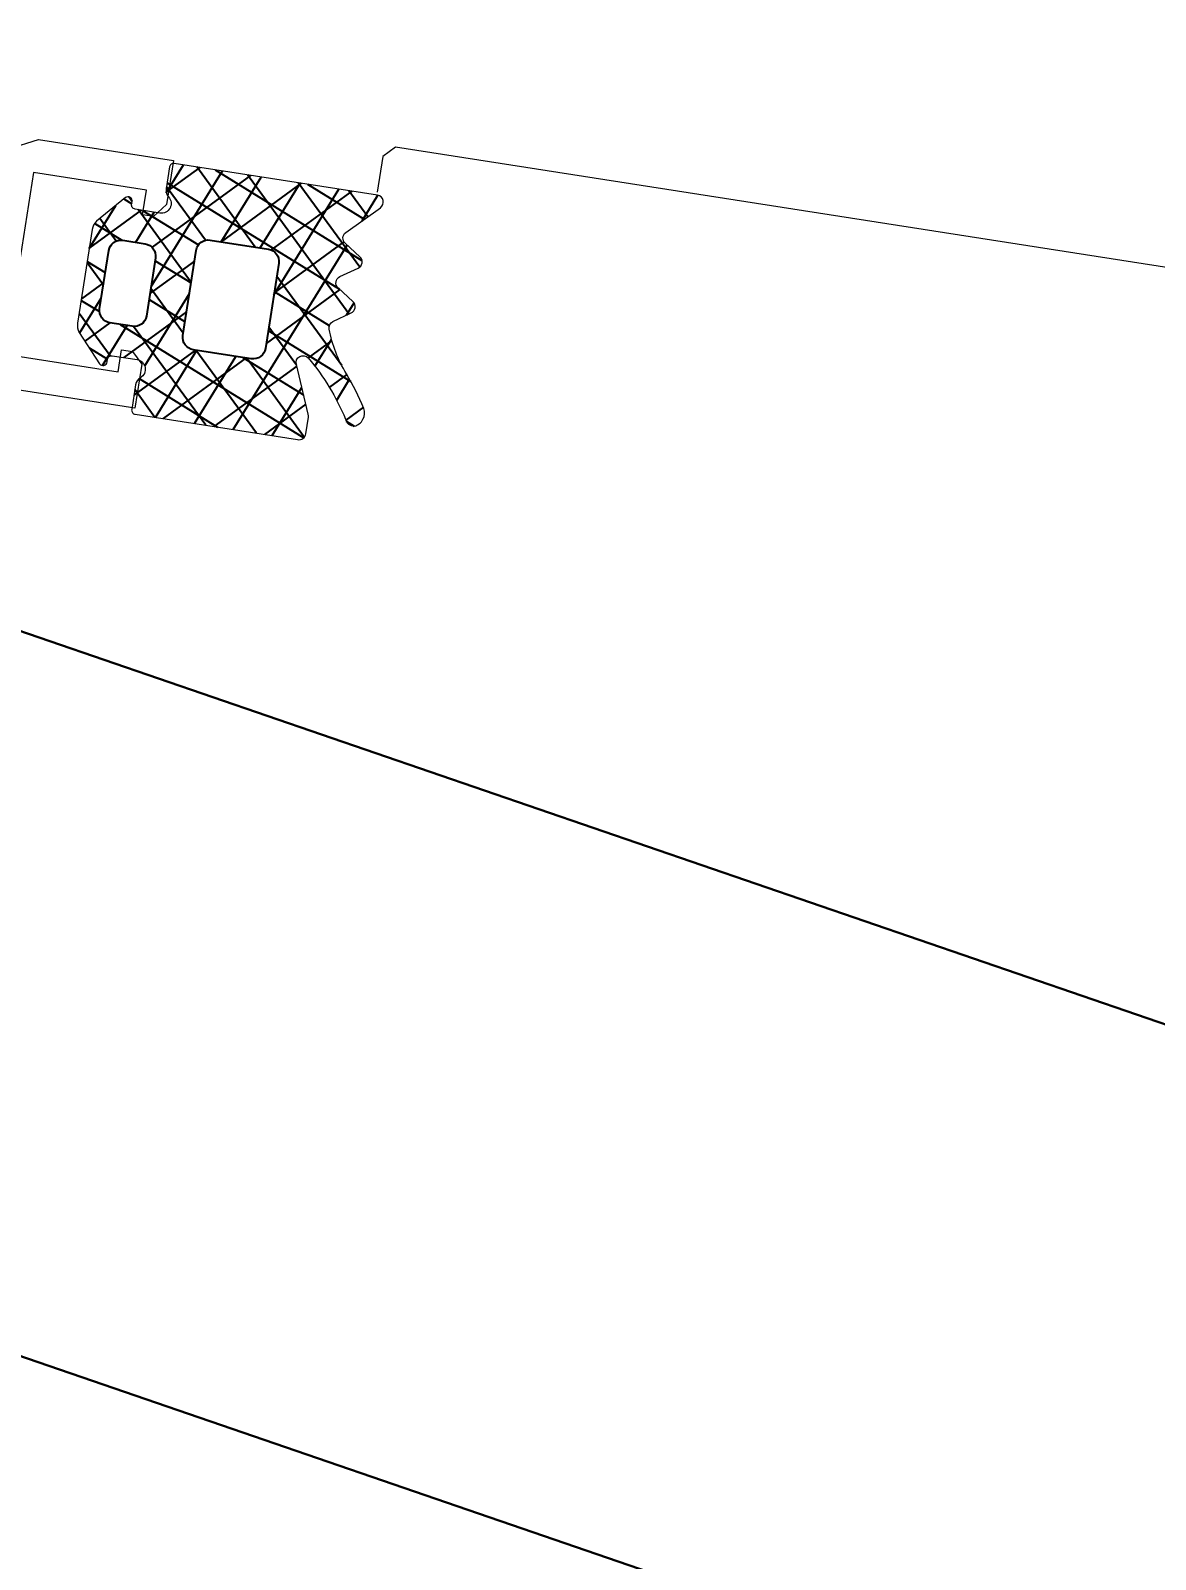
# Model space of a CAD drawing. Header units: millimetres. Extents: x -8689834 to 9419935, y 0 to 135940.
# Drawn here: x -53102.5 to -53053.3, y 112649.5 to 112716.4 of the extents above; entities that cross this region are included whole.
import ezdxf
from ezdxf import colors
from ezdxf.entities.mleader import LeaderData, LeaderLine
from ezdxf.math import Vec2, Vec3

# ---------------------------------------------------------------- set-up
doc = ezdxf.new("R2010")
doc.units = ezdxf.units.MM
doc.header["$MEASUREMENT"] = 0
doc.layers.get('0').update_dxf_attribs({"color": 250, "lineweight": 9})
for name, color, linetype, lineweight in [('АР_Колонны', 250, 'Continuous', 30), ('АР_Колонны Штрих', 250, 'Continuous', 5), ('АР_Окна', 4, 'Continuous', 0), ('АР_Отметки', 250, 'Continuous', 15), ('АР_стены', 250, 'Continuous', 30), ('АР_Сущ Несущая стена', 216, 'Continuous', 30)]:
    doc.layers.add(name, color=color, linetype=linetype, lineweight=lineweight)
doc.layers.add('АР_новое окно', color=155, linetype='Continuous')
doc.layers.get('0').freeze()
doc.styles.add('ISOCPEUR', font='isocpeur.ttf', dxfattribs={"width": 0.7})

# ---------------------------------------------------------------- blocks, each defined once
blk = doc.blocks.new('_DotSmall')
at = {"color": 0, "linetype": 'ByBlock', "const_width": 0.5}
blk.add_lwpolyline([(-0.0625, 0, 1), (0.0625, 0, 1)], format="xyb", close=True, dxfattribs=at)
blk = doc.blocks.new('A$Cb1ac1438')
at = {"layer": 'АР_Колонны Штрих', "ltscale": 100}
h = blk.add_hatch(dxfattribs=at)
h.set_pattern_fill('ANSI35', color=256, scale=500, angle=161.0398319781508)
h.set_pattern_definition([(206.0398319781508, (898269.906760073, -348997.308166508), (54.8744852097032, -112.3111342341892), []), (206.0398319781508, (898186.3139504915, -348968.589842044), (54.8744852097032, -112.3111342341892), [156.25, -31.25, 0, -31.25])])
h.paths.add_polyline_path([(5719.346614299488, -202.5913746167789), (6097.64448702152, -332.5556754611025), (6227.608787865844, 45.74219726095907), (5849.310915143811, 175.7064981052536)])
at = {"layer": 'АР_Колонны', "ltscale": 100}
blk.add_lwpolyline([(6097.64448702152, -332.5556754611025), (5719.346614299488, -202.5913746167789), (5849.310915143811, 175.7064981052536), (6227.608787865844, 45.74219726095907)], close=True, dxfattribs=at)
blk = doc.blocks.new('стойка витр.')
h = blk.add_hatch()
h.set_pattern_fill('ANSI37', scale=0.5, angle=-69.23283665521843)
h.set_pattern_definition([(335.7671633447816, (-69115.31625940584, 318510.9409690977), (0.6515825639889636, 1.447617495164233), []), (65.76716334478155, (-69115.31625940584, 318510.9409690977), (-1.447617495164233, 0.6515825639889636), [])])
edge = h.paths.add_edge_path()
edge.add_line((-7.614656875375658, -25.62993601259222), (-7.273265914729564, -26.53020796886267))
edge.add_arc((-7.672138333263274, -26.68151659366696), 0.4266069692434679, -30.765631391378577, 20.77378547182468, ccw=False)
edge.add_arc((-6.938850257283542, -27.11794408495156), 0.4267278803339729, 149.2463648056786, 290.7703475873838)
edge.add_line((-6.787522688187892, -27.51693863464607), (-5.761497533734655, -27.12786096686614))
edge.add_arc((-5.826270069284272, -26.95688741173914), 0.1828317202082013, 290.7489596719217, 380.7853669983573)
edge.add_line((-5.655337706935825, -26.89200624793739), (-5.698566115868744, -26.77800989551906))
edge.add_arc((-5.527559815348082, -26.71316091253391), 0.1828894349380834, 65.75635340077491, 200.7677215485159, ccw=False)
edge.add_line((-5.452462167653721, -26.54640093915077), (-3.994188920449233, -27.29736676610628))
edge.add_arc((-4.339684557994865, -27.83227055815794), 0.6367804192296694, 19.809448943918426, 57.14148607166612, ccw=False)
edge.add_line((-3.740585688123247, -27.61647007986176), (-2.270775810728082, -31.49246202532231))
edge.add_arc((-2.862326952422118, -31.72816639327794), 0.6367804192285443, -15.60715938413449, 21.72487774361298, ccw=False)
edge.add_line((-2.249025291763246, -31.89948590572749), (-2.842686385673005, -33.42856309223862))
edge.add_arc((-3.009474684396633, -33.35352837480535), 0.1828894349365558, 200.7666051236535, 335.7779732896313, ccw=False)
edge.add_line((-3.180482248484623, -33.41837402567035), (-3.223710657359334, -33.30437767335388))
edge.add_arc((-3.394684212462365, -33.36915020895407), 0.1828317202037067, 20.74895968940122, 110.7853670142414)
edge.add_line((-3.459565376309911, -33.19821784662781), (-4.485590530792251, -33.58729551440774))
edge.add_arc((-4.334307311281267, -33.98630688185023), 0.4267278803335083, 110.7639791032461, 252.2879618854569)
edge.add_arc((-4.593835025358378, -34.79921876089735), 0.4266069692128739, 20.760541213745626, 72.2999580801698, ccw=False)
edge.add_line((-4.194927641627146, -34.64800234186259), (-3.805871961842058, -35.67396951244882))
edge.add_arc((-3.976804324152614, -35.73885067632053), 0.1828317201976034, -69.25104032001241, 20.78536702306718, ccw=False)
edge.add_line((-3.912031788582681, -35.9098242314285), (-10.63804850899032, -38.46038830642647))
edge.add_arc((-10.76198657700206, -38.18099989774544), 0.3056444463879536, 200.8460379983515, 293.92230867425997, ccw=False)
edge.add_line((-11.04762355046114, -38.2897659172595), (-11.3069940036512, -37.6057878035499))
edge.add_arc((-11.02280217192234, -37.49789568213767), 0.3039830703908278, 175.7219656777917, 200.7890354028728, ccw=False)
edge.add_line((-11.32593828623067, -37.47521963119652), (-11.26283276302274, -35.23454482450325))
edge.add_arc((-11.5667631736687, -35.21197449929495), 0.3047673113958011, 355.7529257944983, 510.3971654946409)
edge.add_arc((-3.085478140807247, -39.81161386289363), 9.95296756819478, 151.493160172311, 169.5799937381118)
edge.add_arc((-13.27454869620142, -38.00608067109534), 0.4002801790508524, 282.30928711923883, 359.2250395672268, ccw=False)
edge.add_arc((-13.15914824141406, -37.79549114656839), 0.6024183835459826, 172.8865217206561, 267.13931994465963, ccw=False)
edge.add_arc((-2.924576102079248, -39.73891867786803), 11.01872594919693, 160.6453850739864, 169.4469810176308, ccw=False)
edge.add_arc((-19.07760885644255, -34.09585671602533), 6.091684827120307, 340.9199566399376, 360.7754221413588)
edge.add_arc((-13.29124725463213, -34.01305259408502), 0.3047655738143686, 359.9316076928689, 436.4302022680961)
edge.add_line((-13.21974018984474, -33.71679460741143), (-14.0766899229202, -33.52020163946145))
edge.add_arc((-14.00514734915965, -33.22393144415915), 0.3047857747414494, 145.1100748207506, 256.424251871352, ccw=False)
edge.add_line((-14.2551486332959, -33.04959347808472), (-13.74402617113083, -32.33421562775766))
edge.add_arc((-13.99402745527389, -32.1598776616858), 0.3047857747455562, 325.1100748218798, 436.4242518702226)
edge.add_line((-13.92248488150653, -31.86360746638093), (-14.7794566025841, -31.6669565144839))
edge.add_arc((-14.7079140287954, -31.37068631918638), 0.3047857747434108, 145.1100748199116, 256.4242518659954, ccw=False)
edge.add_line((-14.95791531293071, -31.19634835310717), (-14.44679285076563, -30.48097050278011))
edge.add_arc((-14.69684457899481, -30.30662212908397), 0.3048331054870662, 325.1138936033488, 425.7589859189499)
edge.add_line((-14.57168746687239, -30.0286672415823), (-16.28069433249766, -29.27720980550657))
edge.add_arc((-16.15556139849932, -28.99925320327871), 0.3048247429148342, 110.79403674408451, 245.7632621299588, ccw=False)
edge.add_line((-16.26377712844987, -28.71428394233226), (-7.850470401957864, -25.52388481301023))
edge.add_arc((-7.785589238115906, -25.69481717533219), 0.1828317201977073, 20.785366643697614, 110.7853670130821, ccw=False)
edge = h.paths.add_edge_path(flags=16)
edge.add_line((-3.343847721320344, -31.0696095920357), (-4.256775251385989, -28.66215553430811))
edge.add_arc((-4.763091039367282, -28.8541548874382), 0.5414973949720253, 20.7671633452251, 110.7671633452251)
edge.add_line((-4.955090392497368, -28.34783909945691), (-5.880512773175724, -28.69876731990371))
edge.add_arc((-5.68851342006019, -29.20508310789228), 0.5414973949736688, 110.7671633435124, 200.7671633435124)
edge.add_line((-6.194829208048759, -29.39708246100781), (-5.281901677954011, -31.8045365187354))
edge.add_arc((-4.775585889972717, -31.61253716560532), 0.5414973949720253, 200.7671633452251, 290.7671633452251)
edge.add_line((-4.583586536842631, -32.11885295358661), (-3.658164156164275, -31.76792473313981))
edge.add_arc((-3.850163509294362, -31.26160894516579), 0.541497394965222, 290.7671633454981, 380.7671633454981)
edge = h.paths.add_edge_path(flags=16)
edge.add_line((-6.665125275787432, -32.97088079506648), (-8.003619441966293, -29.4411776089255))
edge.add_arc((-8.509935229947587, -29.63317696205559), 0.5414973949720253, 20.7671633452251, 110.7671633452251)
edge.add_line((-8.701934583077673, -29.12686117407429), (-11.1093675273587, -30.03978069775621))
edge.add_arc((-10.91736817424317, -30.54609648574478), 0.5414973949736688, 110.7671633435124, 200.7671633435124)
edge.add_line((-11.42368396223173, -30.73809583886032), (-10.08518979602377, -34.2677990250013))
edge.add_arc((-9.578874008042476, -34.07579967187121), 0.5414973949720253, 200.7671633452251, 290.7671633452251)
edge.add_line((-9.38687465491239, -34.5821154598525), (-6.979441710631363, -33.66919593617058))
edge.add_arc((-7.171441063761449, -33.16288014819656), 0.541497394965222, 290.7671633454981, 380.7671633454981)
at = {"lineweight": 0, "ltscale": 100, "transparency": 33554687}
for points in [[(-0.902061547501944, -23.41060979175381), (-2.258247086545452, -23.27287612311193), (-7.844300284108613, -25.39115610946465), (-7.152623754285742, -27.21515572990756), (-6.480474312818842, -27.61228183979256), (-6.024430919787847, -27.43934621633525), (-6.413508587575052, -26.41332106186019), (-1.739484192192322, -24.64089033441996), (-0.3993375533900689, -28.17495120693638)], [(1.113700732850702, -32.16493950470613), (-3.560323662532028, -33.93737023214635), (-3.906150933442404, -33.02539941386931), (-4.3621943264734, -33.19833503732661), (-4.645266100153094, -33.82723408192396), (-3.953589570330223, -35.65123370236688), (88.61521743849153, -0.5483364844694734)], [(-56.0608929025766, -41.98018508909445), (-55.7778211288678, -41.3512860444971), (-17.47126860445132, -26.8251079561378), (-16.84236955983215, -27.10817972981749), (-16.28037825660431, -28.59019029343472)]]:
    blk.add_lwpolyline(points, dxfattribs=at)
at = {"color": 7, "lineweight": 0, "ltscale": 100, "transparency": 33554687}
blk.add_lwpolyline([(-7.614656875375658, -25.62993601259222), (-7.273265914729564, -26.53020796886267, -0.2287523810762611), (-7.305569090007339, -26.89973780277796, 0.7101639231358212), (-6.787522688187892, -27.51693863464607), (-5.761497533734655, -27.12786096686614, 0.4143996870914876), (-5.655337706935825, -26.89200624793739), (-5.698566115868744, -26.77800989551906, -0.6682503890445888), (-5.452462167653721, -26.54640093915077), (-3.994188920449233, -27.29736676610628, -0.1643479059441302), (-3.740585688123247, -27.61647007986176), (-2.270775810728082, -31.49246202532231, -0.1643479059441302), (-2.249025291763246, -31.89948590572749), (-2.842686385673005, -33.42856309223862, -0.6682503891596868), (-3.180482248484623, -33.41837402567035), (-3.223710657359334, -33.30437767335388, 0.4143996870833266), (-3.459565376309911, -33.19821784662781), (-4.485590530792251, -33.58729551440774, 0.7101639231391418), (-4.464132105349563, -34.39280682858953, -0.2287523810910513), (-4.194927641627146, -34.64800234186259), (-3.805871961842058, -35.67396951244882, -0.4143996871765861), (-3.912031788582681, -35.9098242314285), (-10.63804850899032, -38.46038830642647, -0.4300281847644905), (-11.04762355046114, -38.2897659172595), (-11.3069940036512, -37.6057878035499, -0.1098139781175365), (-11.32593828623067, -37.47521963119652), (-11.26283276302274, -35.23454482450325, 0.8000358277039689), (-11.83174935798161, -35.06142405519495, 0.07908294790216032), (-12.87430513065192, -38.01149454006372, -0.3488032577412263), (-13.18921346374555, -38.39715882165183, -0.4361245879823007), (-13.75692971088574, -37.72089072036033, -0.03842309887939363), (-13.32058396766661, -36.08715992321959, 0.08685322061285544), (-12.98648189794039, -34.01341638380836, 0.3467629046601076), (-13.21974018984474, -33.71679460741143), (-14.0766899229202, -33.52020163946145, -0.5278770357902526), (-14.2551486332959, -33.04959347808472), (-13.74402617113083, -32.33421562775766, 0.5278770357776507), (-13.92248488150653, -31.86360746638093), (-14.7794566025841, -31.6669565144839, -0.5278770357650493), (-14.95791531293071, -31.19634835310717), (-14.44679285076563, -30.48097050278011, 0.4697389635461835), (-14.57168746687239, -30.0286672415823), (-16.28069433249766, -29.27720980550657, -0.667984424932516), (-16.26377712844987, -28.71428394233226), (-7.850470401957864, -25.52388481301023, -0.4142135642613711)], format="xyb", close=True, dxfattribs=at)
at = {"color": 7}
for points in [[(-3.343847721320344, -31.0696095920357), (-4.256775251385989, -28.66215553430811, 0.414213562373095), (-4.955090392497368, -28.34783909945691), (-5.880512773175724, -28.69876731990371, 0.414213562373095), (-6.194829208048759, -29.39708246100781), (-5.281901677954011, -31.8045365187354, 0.414213562373095), (-4.583586536842631, -32.11885295358661), (-3.658164156164275, -31.76792473313981, 0.414213562373095)], [(-6.665125275787432, -32.97088079506648), (-8.003619441966293, -29.4411776089255, 0.414213562373095), (-8.701934583077673, -29.12686117407429), (-11.1093675273587, -30.03978069775621, 0.414213562373095), (-11.42368396223173, -30.73809583886032), (-10.08518979602377, -34.2677990250013, 0.414213562373095), (-9.38687465491239, -34.5821154598525), (-6.979441710631363, -33.66919593617058, 0.414213562373095)]]:
    blk.add_lwpolyline(points, format="xyb", close=True, dxfattribs=at)
blk = doc.blocks.new('A$Cec9b444d')
at = {"layer": 'АР_новое окно'}
h = blk.add_hatch(dxfattribs=at)
h.set_pattern_fill('ANSI37', color=256, scale=0.4999999999999999, angle=13.33280903078263)
h.set_pattern_definition([(58.33280903078264, (-324780.0051632873, -27616.52651773373), (-1.351140091152684, 0.8334126853365726), []), (148.3328090307826, (-324780.0051632873, -27616.52651773373), (-0.8334126853365726, -1.351140091152684), [])])
edge = h.paths.add_edge_path()
edge.add_line((6189.823301285731, 123.9222394842495), (6189.674936279388, 122.97091135579))
edge.add_arc((6190.09644040428, 122.9051254993759), 0.4266069692408598, 171.1291819756373, 222.6685988388176)
edge.add_arc((6189.468934558258, 122.3268377070227), 0.4267278803675722, -98.86738013843711, 42.656602643324675, ccw=False)
edge.add_line((6189.403155355039, 121.9052101696074), (6188.318942320058, 122.0742993293061))
edge.add_arc((6188.347058008889, 122.2549563135101), 0.1828317201693438, 171.1176004576662, 261.1540077842932, ccw=False)
edge.add_line((6188.166418926644, 122.2831867911125), (6188.185205549335, 122.4036480982112))
edge.add_arc((6188.004500756131, 122.4318318368691), 0.1828894349374707, 351.1352458974849, 486.146614045185)
edge.add_line((6187.896622779627, 122.5795169329252), (6186.624595234622, 121.5439221949148))
edge.add_arc((6187.072988638824, 121.0917798971855), 0.6367804192407834, 134.7614813764226, 172.0935185041618)
edge.add_line((6186.442261512387, 121.1793732434178), (6185.803497230678, 117.0835662619157))
edge.add_arc((6186.430944191821, 116.9749402377718), 0.6367804191159934, 170.1780897037293, 207.5101268314702)
edge.add_line((6185.866165039758, 116.6808079349483), (6186.762441020192, 115.3070539890706))
edge.add_arc((6186.910166812205, 115.4148762306756), 0.1828894349345611, 216.1249941626672, 351.1363623286744)
edge.add_line((6187.090872154543, 115.3866960131289), (6187.109658777211, 115.5071573201101))
edge.add_arc((6187.290315761428, 115.4790416311817), 0.1828317201977071, 81.11760042978767, 171.1540077546053, ccw=False)
edge.add_line((6187.318546239123, 115.6596807134412), (6188.402759274127, 115.4905915538598))
edge.add_arc((6188.337026935634, 115.0689567076618), 0.4267278803314694, -60.38499443840641, 81.13898834373362, ccw=False)
edge.add_arc((6188.75864139259, 114.3270526659308), 0.4266069692039089, 119.6030093643065, 171.1424262307597)
edge.add_line((6188.33712207221, 114.3927410874344), (6188.168042468338, 113.3085893246077))
edge.add_arc((6188.348681550593, 113.2803588469046), 0.1828317201943401, 171.1176004269676, 261.1540077699215)
edge.add_line((6188.320565861713, 113.0997018626833), (6195.428028061962, 111.9912529031661))
edge.add_arc((6195.491676033125, 112.2901968166098), 0.3056444464048808, 257.9806587786135, 351.056929454408)
edge.add_line((6195.79360484781, 112.2426834660494), (6195.906324583729, 112.9654513078175))
edge.add_arc((6195.605990083543, 113.0124076181166), 0.3039830703821937, 351.1139320417661, 376.1810017668122)
edge.add_line((6195.897931211508, 113.0971193934567), (6195.374032487045, 115.2766000707943))
edge.add_arc((6195.666772639091, 115.3613722212099), 0.3047673114127301, 41.50580195690691, 196.1500416571201, ccw=False)
edge.add_arc((6188.316547607998, 109.111326615307), 9.952967568199071, 22.32297370828411, 40.409807274084415, ccw=False)
edge.add_arc((6197.91413586452, 112.9795831409104), 0.4002801790504598, 192.6779278804194, 269.5936803283539)
edge.add_arc((6197.75778160156, 113.1618427284156), 0.6024183835100219, 284.763647499754, 379.0164457236879)
edge.add_arc((6188.144111500655, 109.1492719023399), 11.018725949095, 22.45598642956451, 31.25758237320861)
edge.add_arc((6202.785917681032, 118.0026400324489), 6.09168482728777, 191.1275453044175, 210.9830108058387, ccw=False)
edge.add_arc((6197.106893913519, 116.8901985014255), 0.3047655737744274, 115.4727651757207, 191.971359750838, ccw=False)
edge.add_line((6196.975819721239, 117.1653377590312), (6197.773795325957, 117.5344536952734))
edge.add_arc((6197.642683870098, 117.8095975751093), 0.3047857747147242, 295.4787155751396, 406.7928926256932)
edge.add_line((6197.851351649192, 118.0317509600407), (6197.203669025693, 118.6263254796444))
edge.add_arc((6197.412336804801, 118.84847886457), 0.3047857747204999, 115.4787155746236, 226.7928926229513, ccw=False)
edge.add_line((6197.281225348943, 119.1236227444122), (6198.079210509398, 119.4927999529066))
edge.add_arc((6197.948099053476, 119.7679438327961), 0.3047857747905142, 295.4787155816078, 406.7928926275887)
edge.add_line((6198.156766832614, 119.9900972177896), (6197.50908420912, 120.584671737277))
edge.add_arc((6197.717799201066, 120.8068457103997), 0.3048331054788125, 126.14398152707719, 226.7890738425994, ccw=False)
edge.add_line((6197.538003631655, 121.0530098333259), (6199.055272200284, 122.1408006384772))
edge.add_arc((6198.875499935465, 122.3869714260948), 0.3048247428841093, 306.1397053169794, 441.1089307030737)
edge.add_line((6198.922612547596, 122.6881333852675), (6190.032170845847, 124.0746480900535))
edge.add_arc((6190.003940368199, 123.8940090077668), 0.1828317202172497, 81.11760044574974, 171.1176008151717)
edge = h.paths.add_edge_path(flags=16)
edge.add_line((6186.766280904371, 117.7186529515141), (6187.163029835606, 120.262638407625))
edge.add_arc((6187.698059775943, 120.1791974600959), 0.5414973949907143, 81.13580410411629, 171.1358041041264, ccw=False)
edge.add_line((6187.781500723472, 120.7142274004332), (6188.759405605863, 120.5617175988219))
edge.add_arc((6188.675964658367, 120.0266876585521), 0.5414973949191877, -8.86419589344979, 81.13580410644022, ccw=False)
edge.add_line((6189.210994598638, 119.9432467110565), (6188.814245667388, 117.399261254945))
edge.add_arc((6188.279215727051, 117.4827022024737), 0.5414973949906442, 261.13580410420406, 351.1358041041739, ccw=False)
edge.add_line((6188.195774779522, 116.9476722621368), (6187.217869897122, 117.1001820636313))
edge.add_arc((6187.301310844688, 117.635212003948), 0.5414973949762866, 171.1358040999344, 261.1358040998829, ccw=False)
edge = h.paths.add_edge_path(flags=16)
edge.add_line((6190.408291791918, 116.5432919532761), (6190.98998761377, 120.2731714669166))
edge.add_arc((6191.525017554051, 120.1897305193271), 0.5414973949452131, 81.13580409692929, 171.1358040969017, ccw=False)
edge.add_line((6191.608458501641, 120.7247604596084), (6194.152421646895, 120.3280150079204))
edge.add_arc((6194.068980699345, 119.7929850675893), 0.5414973949880578, -8.864195898217815, 81.13580410183027, ccw=False)
edge.add_line((6194.604010639676, 119.7095441200387), (6194.022314817795, 115.9796646063972))
edge.add_arc((6193.487284877514, 116.0631055539862), 0.54149739494424, 261.13580409692236, 351.1358040969374, ccw=False)
edge.add_line((6193.403843929925, 115.5280756137053), (6190.859880784668, 115.9248210653933))
edge.add_arc((6190.943321732235, 116.45985100571), 0.5414973949763147, 171.1358040999315, 261.13580409988333, ccw=False)
at = {"layer": 'АР_Колонны', "ltscale": 100}
blk.add_lwpolyline([(6106.760256464318, -356.4899399126443), (5671.717702833952, -207.030993941662), (5821.176648804905, 228.0115596886753), (6256.219202435272, 78.55261371772212)], close=True, dxfattribs=at)
at = {"layer": 'АР_новое окно', "lineweight": 0, "ltscale": 100, "transparency": 33554687}
for points in [[(6182.797291313799, 124.7093409927184), (6184.095908324756, 125.1238330175812), (6189.998757455329, 124.2032502845927), (6189.69816193715, 122.2758081007651), (6189.122374040244, 121.7485867842194), (6188.640467540096, 121.8237428305953), (6188.809556699732, 122.9079558656751), (6183.870459297186, 123.6782360616766), (6183.288045327687, 119.9437517287477)], [(6182.63049442335, 115.7274834403823), (6187.569591825895, 114.9572032443809), (6187.719884807105, 115.92089370011), (6188.201791307251, 115.845737653734), (6188.60849004452, 115.2887459351999), (6188.307894526323, 113.361303751488), (6090.489330569822, 128.6166624694667)], [(6240.600179475386, 117.915820303189), (6240.193480738101, 118.4728120217226), (6199.714489173421, 124.7857398738948), (6199.157497454917, 124.3790411365825), (6198.913261804681, 122.8129828736965)]]:
    blk.add_lwpolyline(points, dxfattribs=at)
blk.add_lwpolyline([(6189.823301285731, 123.9222394842495), (6189.674936279388, 122.97091135579, 0.2287523810762611), (6189.782762207175, 122.6159897270021, -0.7101639231358212), (6189.403155355039, 121.9052101696074), (6188.318942320058, 122.0742993293061, -0.4143996870914876), (6188.166418926644, 122.2831867911125), (6188.185205549335, 122.4036480982112, 0.6682503890445888), (6187.896622779627, 122.5795169329252), (6186.624595234622, 121.5439221949148, 0.1643479059441302), (6186.442261512387, 121.1793732434178), (6185.803497230678, 117.0835662619157, 0.1643479059441302), (6185.866165039758, 116.6808079349483), (6186.762441020192, 115.3070539890706, 0.6682503891596868), (6187.090872154543, 115.3866960131289), (6187.109658777211, 115.5071573201101, -0.4143996870833266), (6187.318546239123, 115.6596807134412), (6188.402759274127, 115.4905915538598, -0.7101639231391418), (6188.547902867605, 114.6979741943708, 0.2287523810910513), (6188.33712207221, 114.3927410874344), (6188.168042468338, 113.3085893246077, 0.4143996871765861), (6188.320565861713, 113.0997018626833), (6195.428028061962, 111.9912529031661, 0.4300281847644905), (6195.79360484781, 112.2426834660494), (6195.906324583729, 112.9654513078175, 0.1098139781175365), (6195.897931211508, 113.0971193934567), (6195.374032487045, 115.2766000707943, -0.8000358277039689), (6195.895009409713, 115.5633402648261, -0.07908294790216032), (6197.523614851203, 112.891733497209, 0.3488032577412263), (6197.911297254956, 112.5793130270672, 0.4361245879823007), (6198.327323054902, 113.3581344544673, 0.03842309887939363), (6197.56339456213, 114.8667388370109, -0.08685322061285544), (6196.808756562277, 116.826983196693, -0.3467629046601076), (6196.975819721239, 117.1653377590312), (6197.773795325957, 117.5344536952734, 0.5278770357902526), (6197.851351649192, 118.0317509600407), (6197.203669025693, 118.6263254796444, -0.5278770357776507), (6197.281225348943, 119.1236227444122), (6198.079210509398, 119.4927999529066, 0.5278770357650493), (6198.156766832614, 119.9900972177896), (6197.50908420912, 120.584671737277, -0.4697389635461835), (6197.538003631655, 121.0530098333259), (6199.055272200284, 122.1408006384772, 0.667984424932516), (6198.922612547596, 122.6881333852675), (6190.032170845847, 124.0746480900535, 0.4142135642613711)], format="xyb", close=True, dxfattribs=at)
at = {"layer": 'АР_новое окно'}
for points in [[(6186.766280904371, 117.7186529515141), (6187.163029835606, 120.262638407625, -0.414213562373095), (6187.781500723472, 120.7142274004332), (6188.759405605863, 120.5617175988219, -0.414213562373095), (6189.210994598638, 119.9432467110565), (6188.814245667388, 117.399261254945, -0.414213562373095), (6188.195774779522, 116.9476722621368), (6187.217869897122, 117.1001820636313, -0.414213562373095)], [(6190.408291791918, 116.5432919532761), (6190.98998761377, 120.2731714669166, -0.414213562373095), (6191.608458501641, 120.7247604596084), (6194.152421646895, 120.3280150079204, -0.414213562373095), (6194.604010639676, 119.7095441200387), (6194.022314817795, 115.9796646063972, -0.414213562373095), (6193.403843929925, 115.5280756137053), (6190.859880784668, 115.9248210653933, -0.414213562373095)]]:
    blk.add_lwpolyline(points, format="xyb", close=True, dxfattribs=at)
at = {"layer": 'АР_новое окно', "xscale": -1, "rotation": 11.90296744651613}
blk.add_blockref('стойка витр.', (6177.086073485848, 147.4305283908225), dxfattribs=at)

msp = doc.modelspace()

# ---------------------------------------------------------------- linework, layer by layer
at = {"layer": 'АР_Сущ Несущая стена', "lineweight": 18, "ltscale": 100}
for centre, radius, start, end in [((-62198.51273850921, 115515.0715942177), 9162.045179755698, 273.4231994966867, 355.826841184526), ((-62199.59225600528, 115505.8737578681), 9805.264059527553, 273.2047159642141, 356.1549052783884)]:
    msp.add_arc(centre, radius, start, end, dxfattribs=at)

# ---------------------------------------------------------------- block references
at = {"layer": 'АР_Окна', "ltscale": 100}
msp.add_blockref('A$Cec9b444d', (-59286.24984706755, 112586.4970597865), dxfattribs=at)
at = {"layer": 'АР_стены', "color": 51, "ltscale": 100, "true_color": 0xf8f6b0}
msp.add_blockref('A$Cb1ac1438', (-59295.75909551559, 112600.6824583525), dxfattribs=at)

# ---------------------------------------------------------------- leaders
at = {"layer": 'АР_Отметки'}
ml = msp.add_multileader_mtext('Standard', dxfattribs=at)
ml.set_content('0,000', color=256, style='ISOCPEUR')
ml.set_leader_properties(color=256, linetype='Continuous', lineweight=-1)
ml.set_arrow_properties(name='DOTSMALL')
ml.build(insert=Vec2(0, 0))
ml.multileader.update_dxf_attribs({"has_text_frame": 1, "text_left_attachment_type": 4, "text_right_attachment_type": 4, "dogleg_length": 100, "arrow_head_size": 180})
ctx = ml.context
ctx.base_point, ctx.char_height, ctx.arrow_head_size, ctx.landing_gap_size, ctx.plane_origin = Vec3(-187276.7997699445, 132110.0850587329), 250, 180, 50, Vec3(-190337.1672303383, 129966.6923522141)
ctx.left_attachment, ctx.right_attachment = 4, 4
notes = []
notes.append((ctx, [(0, (0, 0, 0), (0, 0), (1, 0), 1, [])]))
ctx.mtext.insert, ctx.mtext.width, ctx.mtext.line_spacing_style, ctx.mtext.flow_direction = Vec3(-187226.7997699445, 132443.4183920662), 852.6970314602484, 2, 5
ml = msp.add_multileader_mtext('Standard', dxfattribs=at)
ml.set_content('-1,200', color=256, style='ISOCPEUR')
ml.set_leader_properties(color=256, linetype='Continuous', lineweight=-1)
ml.set_arrow_properties(name='DOTSMALL')
ml.build(insert=Vec2(0, 0))
ml.multileader.update_dxf_attribs({"has_text_frame": 1, "text_left_attachment_type": 4, "text_right_attachment_type": 4, "dogleg_length": 100, "arrow_head_size": 180})
ctx = ml.context
ctx.base_point, ctx.char_height, ctx.arrow_head_size, ctx.landing_gap_size, ctx.plane_origin = Vec3(-177720.7590341442, 129646.8906015264), 250, 180, 50, Vec3(-177813.3264161965, 129547.8815566983)
ctx.left_attachment, ctx.right_attachment = 4, 4
notes.append((ctx, [(0, (0, 0, 0), (0, 0), (1, 0), 1, [])]))
ctx.mtext.insert, ctx.mtext.width, ctx.mtext.line_spacing_style, ctx.mtext.flow_direction = Vec3(-177670.7590341442, 129980.2239348597), 852.6970314602484, 2, 5
ml = msp.add_multileader_mtext('Standard', dxfattribs=at)
ml.set_content('0,000', color=256, style='ISOCPEUR')
ml.set_leader_properties(color=256, linetype='Continuous', lineweight=-1)
ml.set_arrow_properties(name='DOTSMALL')
ml.build(insert=Vec2(0, 0))
ml.multileader.update_dxf_attribs({"has_text_frame": 1, "text_left_attachment_type": 4, "text_right_attachment_type": 4, "dogleg_length": 100, "arrow_head_size": 180})
ctx = ml.context
ctx.base_point, ctx.char_height, ctx.arrow_head_size, ctx.landing_gap_size, ctx.plane_origin = Vec3(-185687.6166469539, 129607.0397730947), 250, 180, 50, Vec3(-188747.9841073476, 127463.6470665759)
ctx.left_attachment, ctx.right_attachment = 4, 4
notes.append((ctx, [(0, (0, 0, 0), (0, 0), (1, 0), 1, [])]))
ctx.mtext.insert, ctx.mtext.width, ctx.mtext.line_spacing_style, ctx.mtext.flow_direction = Vec3(-185637.6166469539, 129940.373106428), 852.6970314602484, 2, 5
ml = msp.add_multileader_mtext('Standard', dxfattribs=at)
ml.set_content('Л.4', color=256, style='ISOCPEUR')
ml.set_leader_properties(color=256, linetype='Continuous', lineweight=-1)
ml.set_arrow_properties(name='DOTSMALL')
ml.build(insert=Vec2(0, 0))
ml.multileader.update_dxf_attribs({"has_text_frame": 1, "text_left_attachment_type": 4, "text_right_attachment_type": 4, "dogleg_length": 100, "arrow_head_size": 180})
ctx = ml.context
ctx.base_point, ctx.char_height, ctx.arrow_head_size, ctx.landing_gap_size, ctx.plane_origin = Vec3(-184816.2837050096, 129601.5848165639), 250, 180, 50, Vec3(-159580.3663713892, 117978.4653365304)
ctx.left_attachment, ctx.right_attachment = 4, 4
notes.append((ctx, [(0, (0, 0, 0), (0, 0), (1, 0), 1, [])]))
ctx.mtext.insert, ctx.mtext.width, ctx.mtext.line_spacing_style, ctx.mtext.flow_direction = Vec3(-184766.2837050096, 129934.9181498972), 852.6970314602484, 2, 5
ml = msp.add_multileader_mtext('Standard', dxfattribs=at)
ml.set_content('-1,140', color=256, style='ISOCPEUR')
ml.set_leader_properties(color=256, linetype='Continuous', lineweight=-1)
ml.set_arrow_properties(name='DOTSMALL')
ml.build(insert=Vec2(0, 0))
ml.multileader.update_dxf_attribs({"has_text_frame": 1, "text_left_attachment_type": 4, "text_right_attachment_type": 4, "dogleg_length": 100, "arrow_head_size": 180})
ctx = ml.context
ctx.base_point, ctx.char_height, ctx.arrow_head_size, ctx.landing_gap_size, ctx.plane_origin = Vec3(-180313.7221072279, 128673.3217394912, 1.149675994230903e-08), 250, 180, 50, Vec3(-180395.1155570771, 128959.4633156335, 1.149675994230903e-08)
ctx.left_attachment, ctx.right_attachment = 4, 4
notes.append((ctx, [(0, (0, 0, 0), (0, 0), (1, 0), 1, [])]))
ctx.mtext.insert, ctx.mtext.width, ctx.mtext.line_spacing_style, ctx.mtext.flow_direction = Vec3(-180263.7221072279, 129006.6550728246, 1.149675994230903e-08), 852.6970314602484, 2, 5
ml = msp.add_multileader_mtext('Standard', dxfattribs=at)
ml.set_content('0,000', color=256, style='ISOCPEUR')
ml.set_leader_properties(color=256, linetype='Continuous', lineweight=-1)
ml.set_arrow_properties(name='DOTSMALL')
ml.build(insert=Vec2(0, 0))
ml.multileader.update_dxf_attribs({"has_text_frame": 1, "text_left_attachment_type": 4, "text_right_attachment_type": 4, "dogleg_length": 100, "arrow_head_size": 180})
ctx = ml.context
ctx.base_point, ctx.char_height, ctx.arrow_head_size, ctx.landing_gap_size, ctx.plane_origin = Vec3(-187382.8031773707, 126393.4441659665), 250, 180, 50, Vec3(-190443.1706377645, 124250.0514594477)
ctx.left_attachment, ctx.right_attachment = 4, 4
notes.append((ctx, [(0, (0, 0, 0), (0, 0), (1, 0), 1, [])]))
ctx.mtext.insert, ctx.mtext.width, ctx.mtext.line_spacing_style, ctx.mtext.flow_direction = Vec3(-187332.8031773707, 126726.7774992998), 852.6970314602484, 2, 5
ml = msp.add_multileader_mtext('Standard', dxfattribs=at)
ml.set_content('Л.5', color=256, style='ISOCPEUR')
ml.set_leader_properties(color=256, linetype='Continuous', lineweight=-1)
ml.set_arrow_properties(name='DOTSMALL')
ml.build(insert=Vec2(0, 0))
ml.multileader.update_dxf_attribs({"has_text_frame": 1, "text_left_attachment_type": 4, "text_right_attachment_type": 4, "dogleg_length": 100, "arrow_head_size": 180})
ctx = ml.context
ctx.base_point, ctx.char_height, ctx.arrow_head_size, ctx.landing_gap_size, ctx.plane_origin = Vec3(-156726.1907757707, 125681.9478096366), 250, 180, 50, Vec3(-131490.2734421503, 114058.8283296031)
ctx.left_attachment, ctx.right_attachment = 4, 4
notes.append((ctx, [(0, (0, 0, 0), (0, 0), (1, 0), 1, [])]))
ctx.mtext.insert, ctx.mtext.width, ctx.mtext.line_spacing_style, ctx.mtext.flow_direction = Vec3(-156676.1907757707, 126015.2811429699), 852.6970314602484, 2, 5
ml = msp.add_multileader_mtext('Standard', dxfattribs=at)
ml.set_content('0,000', color=256, style='ISOCPEUR')
ml.set_leader_properties(color=256, linetype='Continuous', lineweight=-1)
ml.set_arrow_properties(name='DOTSMALL')
ml.build(insert=Vec2(0, 0))
ml.multileader.update_dxf_attribs({"has_text_frame": 1, "text_left_attachment_type": 4, "text_right_attachment_type": 4, "dogleg_length": 100, "arrow_head_size": 180})
ctx = ml.context
ctx.base_point, ctx.char_height, ctx.arrow_head_size, ctx.landing_gap_size, ctx.plane_origin = Vec3(-204826.2687846024, 122318.214327126), 250, 180, 50, Vec3(-207886.6362449962, 120174.8216206072)
ctx.left_attachment, ctx.right_attachment = 4, 4
notes.append((ctx, [(0, (0, 0, 0), (0, 0), (1, 0), 1, [])]))
ctx.mtext.insert, ctx.mtext.width, ctx.mtext.line_spacing_style, ctx.mtext.flow_direction = Vec3(-204776.2687846024, 122651.5476604594), 852.6970314602484, 2, 5
ml = msp.add_multileader_mtext('Standard', dxfattribs=at)
ml.set_content('{\\W0.8;-2,730}', color=256, style='ISOCPEUR')
ml.set_leader_properties(color=256, linetype='Continuous', lineweight=-1)
ml.set_arrow_properties(name='DOTSMALL')
ml.build(insert=Vec2(0, 0))
ml.multileader.update_dxf_attribs({"has_text_frame": 1, "text_left_attachment_type": 4, "text_right_attachment_type": 4, "dogleg_length": 100, "arrow_head_size": 180})
ctx = ml.context
ctx.base_point, ctx.char_height, ctx.arrow_head_size, ctx.landing_gap_size, ctx.plane_origin = Vec3(-314791.3210058988, 121809.0184862664, 2.299351988461806e-08), 250, 180, 50, Vec3(-319449.8299409288, 117956.7109726352, 2.299351988461806e-08)
ctx.left_attachment, ctx.right_attachment = 4, 4
notes.append((ctx, [(0, (0, 0, 0), (0, 0), (1, 0), 1, [])]))
ctx.mtext.insert, ctx.mtext.width, ctx.mtext.defined_height, ctx.mtext.line_spacing_style, ctx.mtext.flow_direction = Vec3(-314741.3210058988, 122142.3518195997, 2.299351988461806e-08), 769.9889591111103, 343.8884462512117, 2, 5
ml = msp.add_multileader_mtext('Standard', dxfattribs=at)
ml.set_content('{\\W0.8;-2,430}', color=256, style='ISOCPEUR')
ml.set_leader_properties(color=256, linetype='Continuous', lineweight=-1)
ml.set_arrow_properties(name='DOTSMALL')
ml.build(insert=Vec2(0, 0))
ml.multileader.update_dxf_attribs({"has_text_frame": 1, "text_left_attachment_type": 4, "text_right_attachment_type": 4, "dogleg_length": 100, "arrow_head_size": 180})
ctx = ml.context
ctx.base_point, ctx.char_height, ctx.arrow_head_size, ctx.landing_gap_size, ctx.plane_origin = Vec3(-301002.2465167325, 120038.5846084391), 250, 180, 50, Vec3(-299949.5531320914, 118383.4112137306)
ctx.left_attachment, ctx.right_attachment = 4, 4
notes.append((ctx, [(0, (0, 0, 0), (0, 0), (1, 0), 1, [])]))
ctx.mtext.insert, ctx.mtext.width, ctx.mtext.line_spacing_style, ctx.mtext.flow_direction = Vec3(-300952.2465167325, 120371.9179417724), 852.6970314602484, 2, 5
ml = msp.add_multileader_mtext('Standard', dxfattribs=at)
ml.set_content('0,000', color=256, style='ISOCPEUR')
ml.set_leader_properties(color=256, linetype='Continuous', lineweight=-1)
ml.set_arrow_properties(name='DOTSMALL')
ml.build(insert=Vec2(0, 0))
ml.multileader.update_dxf_attribs({"has_text_frame": 1, "text_left_attachment_type": 4, "text_right_attachment_type": 4, "dogleg_length": 100, "arrow_head_size": 180})
ctx = ml.context
ctx.base_point, ctx.char_height, ctx.arrow_head_size, ctx.landing_gap_size, ctx.plane_origin = Vec3(-153675.4760438586, 119954.6257698009), 250, 180, 50, Vec3(-156735.8435042523, 117811.2330632821)
ctx.left_attachment, ctx.right_attachment = 4, 4
notes.append((ctx, [(0, (0, 0, 0), (0, 0), (1, 0), 1, [])]))
ctx.mtext.insert, ctx.mtext.width, ctx.mtext.line_spacing_style, ctx.mtext.flow_direction = Vec3(-153625.4760438586, 120287.9591031342), 852.6970314602484, 2, 5
ml = msp.add_multileader_mtext('Standard', dxfattribs=at)
ml.set_content('0,000', color=256, style='ISOCPEUR')
ml.set_leader_properties(color=256, linetype='Continuous', lineweight=-1)
ml.set_arrow_properties(name='DOTSMALL')
ml.build(insert=Vec2(0, 0))
ml.multileader.update_dxf_attribs({"has_text_frame": 1, "text_left_attachment_type": 4, "text_right_attachment_type": 4, "dogleg_length": 100, "arrow_head_size": 180})
ctx = ml.context
ctx.base_point, ctx.char_height, ctx.arrow_head_size, ctx.landing_gap_size, ctx.plane_origin = Vec3(-156471.468784323, 119797.6348483452), 250, 180, 50, Vec3(-159531.8362447167, 117654.2421418264)
ctx.left_attachment, ctx.right_attachment = 4, 4
notes.append((ctx, [(0, (0, 0, 0), (0, 0), (1, 0), 1, [])]))
ctx.mtext.insert, ctx.mtext.width, ctx.mtext.line_spacing_style, ctx.mtext.flow_direction = Vec3(-156421.468784323, 120130.9681816786), 852.6970314602484, 2, 5
ml = msp.add_multileader_mtext('Standard', dxfattribs=at)
ml.set_content('{\\W0.8;-2,430}', color=256, style='ISOCPEUR')
ml.set_leader_properties(color=256, linetype='Continuous', lineweight=-1)
ml.set_arrow_properties(name='DOTSMALL')
ml.build(insert=Vec2(0, 0))
ml.multileader.update_dxf_attribs({"has_text_frame": 1, "text_left_attachment_type": 4, "text_right_attachment_type": 4, "dogleg_length": 100, "arrow_head_size": 180})
ctx = ml.context
ctx.base_point, ctx.char_height, ctx.arrow_head_size, ctx.landing_gap_size, ctx.plane_origin = Vec3(-336711.8860226227, 117132.6558246998), 250, 180, 50, Vec3(-335659.1926379816, 115477.4824299914)
ctx.left_attachment, ctx.right_attachment = 4, 4
notes.append((ctx, [(0, (0, 0, 0), (0, 0), (1, 0), 1, [])]))
ctx.mtext.insert, ctx.mtext.width, ctx.mtext.line_spacing_style, ctx.mtext.flow_direction = Vec3(-336661.8860226227, 117465.9891580332), 852.6970314602484, 2, 5
ml = msp.add_multileader_mtext('Standard', dxfattribs=at)
ml.set_content('{\\W0.8;-2,480}', color=256, style='ISOCPEUR')
ml.set_leader_properties(color=256, linetype='Continuous', lineweight=-1)
ml.set_arrow_properties(name='DOTSMALL')
ml.build(insert=Vec2(0, 0))
ml.multileader.update_dxf_attribs({"has_text_frame": 1, "text_left_attachment_type": 4, "text_right_attachment_type": 4, "dogleg_length": 100, "arrow_head_size": 180})
ctx = ml.context
ctx.base_point, ctx.char_height, ctx.arrow_head_size, ctx.landing_gap_size, ctx.plane_origin = Vec3(-302468.0581811396, 114434.5752220221), 250, 180, 50, Vec3(-301415.3647964986, 112779.4018273137)
ctx.left_attachment, ctx.right_attachment = 4, 4
notes.append((ctx, [(0, (0, 0, 0), (0, 0), (1, 0), 1, [])]))
ctx.mtext.insert, ctx.mtext.width, ctx.mtext.line_spacing_style, ctx.mtext.flow_direction = Vec3(-302418.0581811396, 114767.9085553555), 852.6970314602484, 2, 5
ml = msp.add_multileader_mtext('Standard', dxfattribs=at)
ml.set_content('0,000', color=256, style='ISOCPEUR')
ml.set_leader_properties(color=256, linetype='Continuous', lineweight=-1)
ml.set_arrow_properties(name='DOTSMALL')
ml.build(insert=Vec2(0, 0))
ml.multileader.update_dxf_attribs({"has_text_frame": 1, "text_left_attachment_type": 4, "text_right_attachment_type": 4, "dogleg_length": 100, "arrow_head_size": 180})
ctx = ml.context
ctx.base_point, ctx.char_height, ctx.arrow_head_size, ctx.landing_gap_size, ctx.plane_origin = Vec3(-195514.5538136112, 113911.1868237481), 250, 180, 50, Vec3(-198574.9212740049, 111767.7941172293)
ctx.left_attachment, ctx.right_attachment = 4, 4
notes.append((ctx, [(0, (0, 0, 0), (0, 0), (1, 0), 1, [])]))
ctx.mtext.insert, ctx.mtext.width, ctx.mtext.line_spacing_style, ctx.mtext.flow_direction = Vec3(-195464.5538136112, 114244.5201570814), 852.6970314602484, 2, 5
for ctx, leaders in notes:
    for number, flags, end, landing, length, lines in leaders:
        leader = LeaderData()
        leader.index, (leader.has_last_leader_line, leader.has_dogleg_vector, leader.attachment_direction) = number, flags
        leader.last_leader_point, leader.dogleg_vector, leader.dogleg_length = Vec3(end), Vec3(landing), length
        for number, points, colour, breaks in lines:
            line = LeaderLine()
            line.index, line.vertices, line.color, line.breaks = number, Vec3.list(points), colors.encode_raw_color(colour), breaks
            leader.lines.append(line)
        ctx.leaders.append(leader)

doc.saveas('drawing.dxf')
